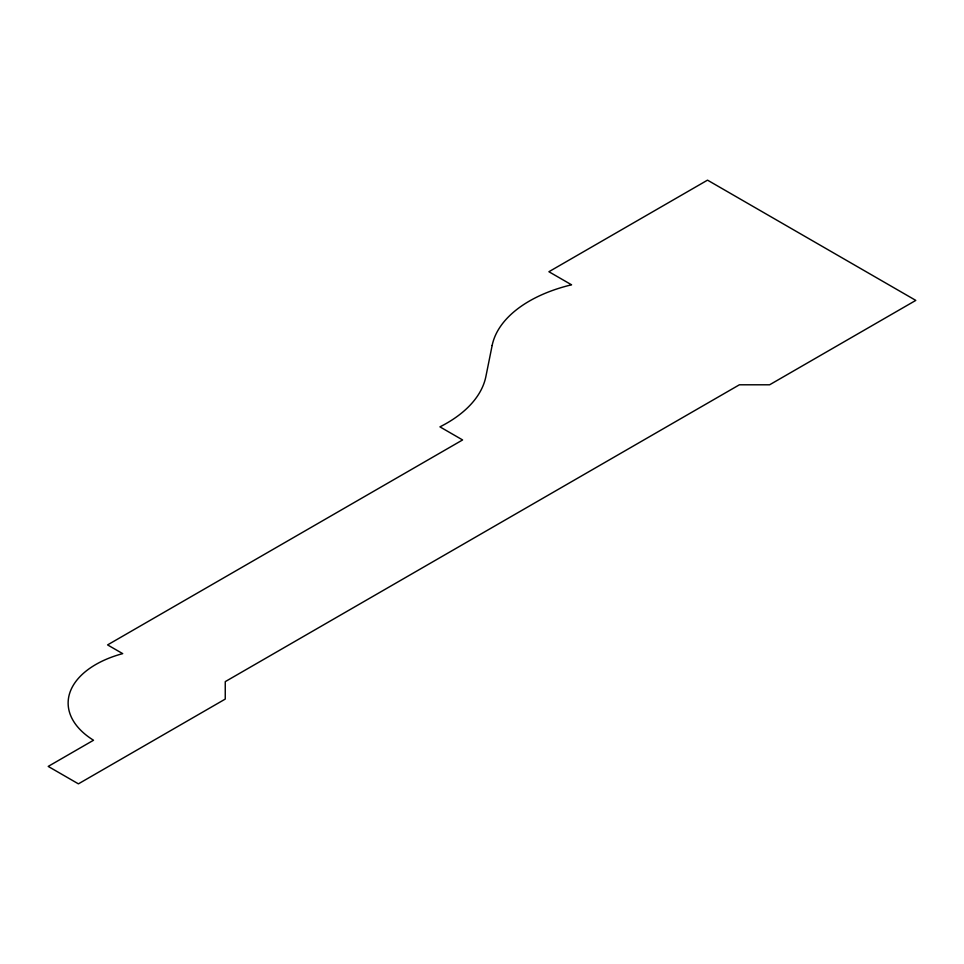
<?xml version="1.0" encoding="UTF-8"?>
<svg xmlns="http://www.w3.org/2000/svg" width="964" height="964" viewBox="0 0 964 964"><rect width="100%" height="100%" fill="white"/><g stroke="black" fill="none" stroke-linecap="round" stroke-linejoin="round"><path stroke-width="1.45" d="M492.146 345.486L485.88 376.538A136.539 78.831 0 0 1 439.933 426.859L462.599 439.946L107.582 644.904L122.693 653.628A94.448 54.526 0 0 0 93.52 740.244L48.2 766.416L78.409 783.853L225.251 699.081L225.251 681.632L739.4 384.793L769.609 384.793L915.8 300.394L707.516 180.148L548.902 271.728L571.556 284.802A130.044 75.084 0 0 0 492.146 345.486"/></g></svg>
